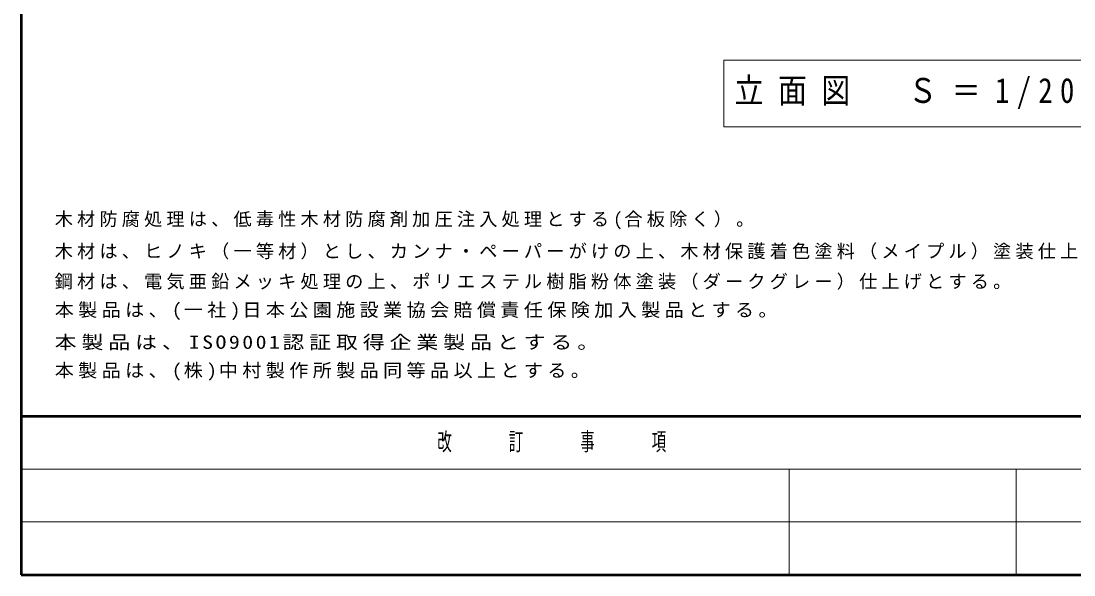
# Model space of a CAD drawing. Units: millimetres on the paper, scale 1:20. Extents: x -385 to 0, y 0 to 267.
# Drawn here: x -385 to -245.8, y 0 to 73.2 of the extents above; entities that cross this region are included whole.
import ezdxf

# ---------------------------------------------------------------- set-up
doc = ezdxf.new("R2010")
doc.units = ezdxf.units.MM
doc.layers.add('LY_1', color=7, linetype='Continuous', lineweight=25)
doc.layers.add('LY_2', color=7, linetype='Continuous', lineweight=13)
doc.styles.add('ＭＳ ゴシック', font='')
doc.styles.get('ＭＳ ゴシック').set_extended_font_data('MS Gothic')

msp = doc.modelspace()

# ---------------------------------------------------------------- linework, layer by layer
at = {"layer": 'LY_1', "lineweight": 13}
for p, q in [((-292.106, 68.03), (-292.106, 59.23)), ((-244.306, 68.03), (-292.106, 68.03)), ((-292.106, 59.23), (-244.306, 59.23))]:
    msp.add_line(p, q, dxfattribs=at)
at = {"layer": 'LY_2', "lineweight": 50}
for p, q in [((-385, 267), (-385, 0)), ((-385, 21), (0, 21)), ((-385, 0), (0, 0))]:
    msp.add_line(p, q, dxfattribs=at)
at = {"layer": 'LY_2'}
for p, q in [((-385, 14), (-243.5, 14)), ((-283.5, 14), (-283.5, 0)), ((-253.5, 14), (-253.5, 0)), ((-385, 7), (-243.5, 7))]:
    msp.add_line(p, q, dxfattribs=at)

# ---------------------------------------------------------------- texts
at = {"layer": 'LY_1', "style": 'ＭＳ ゴシック'}
for s, insert, char_height, attachment_point in [('\\T1.5;\\W0.85;立面図\u3000Ｓ＝1/20', (-290.706, 63.63), 3.299, 4), ('\\T1.23;木材防腐処理は、低毒性木材防腐剤加圧注入処理とする(合板除く）。', (-380.55, 45.685), 1.76, 7), ('\\T1.23;木材は、ヒノキ（一等材）とし、カンナ・ペーパーがけの上、木材保護着色塗料（メイプル）塗装仕上げとする（合板除く）。', (-380.55, 41.685), 1.76, 7), ('\\T1.23;鋼材は、電気亜鉛メッキ処理の上、ポリエステル樹脂粉体塗装（ダークグレー）仕上げとする。', (-380.55, 37.685), 1.76, 7), ('\\T1.23;\\W1.05;本製品は、(一社)日本公園施設業協会賠償責任保険加入製品とする。', (-380.55, 33.685), 1.76, 7), ('\\T1.23;\\W1.2;本製品は、ISO9001認証取得企業製品とする。', (-380.55, 29.685), 1.76, 7), ('\\T1.23;\\W1.05;本製品は、(株)中村製作所製品同等品以上とする。', (-380.55, 25.685), 1.76, 7)]:
    msp.add_mtext(s, dxfattribs=dict(at, insert=insert, char_height=char_height, attachment_point=attachment_point))
at = {"layer": 'LY_2', "color": 4, "insert": (-314.25, 17.5), "char_height": 2.346, "attachment_point": 5, "style": 'ＭＳ ゴシック'}
msp.add_mtext('\\T1.64;\\W0.6;改\u3000\u3000訂\u3000\u3000事\u3000\u3000項', dxfattribs=at)

doc.saveas('drawing.dxf')
